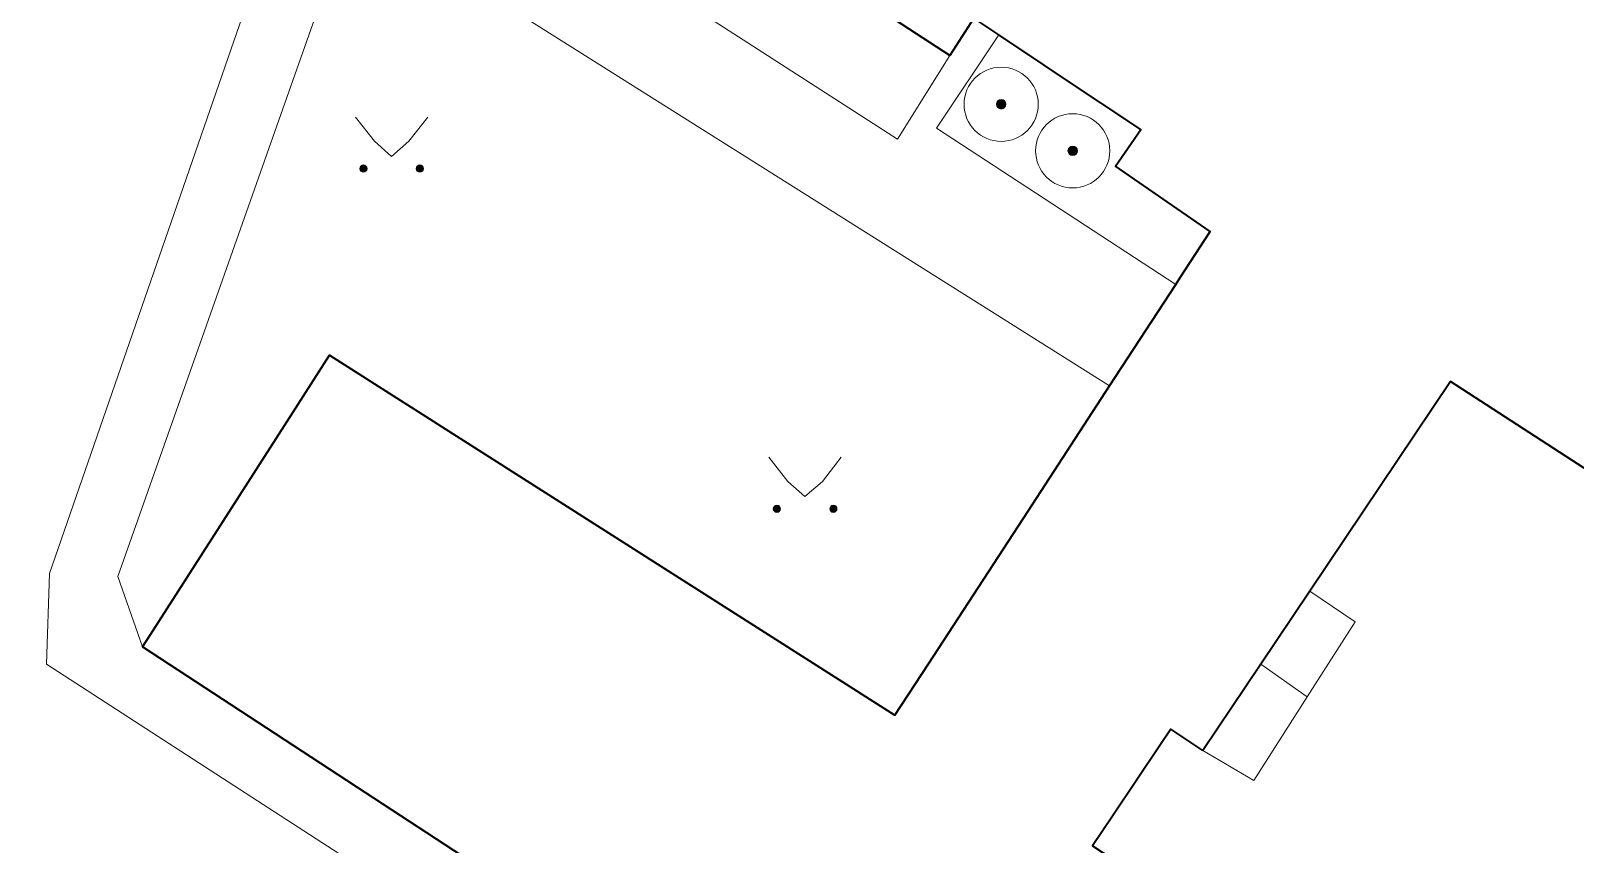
# Model space of a CAD drawing. Extents: x 1000 to 4000, y -5000 to -1000.
# Drawn here: x 1504.07 to 1545.7, y -4572.78 to -4550.85 of the extents above; entities that cross this region are included whole.
import ezdxf

# ---------------------------------------------------------------- set-up
doc = ezdxf.new("R2010")
doc.units = 0
doc.header["$MEASUREMENT"] = 0
for name, color, linetype in [('СЛОЙ_24', 7, 'CONTINUOUS'), ('СЛОЙ_41', 7, 'CONTINUOUS'), ('СЛОЙ_6', 7, 'CONTINUOUS'), ('СЛОЙ_7', 7, 'CONTINUOUS')]:
    doc.layers.add(name, color=color, linetype=linetype)

msp = doc.modelspace()

# ---------------------------------------------------------------- linework, layer by layer
at = {"layer": 'СЛОЙ_24', "color": 253, "linetype": 'Continuous', "lineweight": 0}
for points in [[(1504.489, -4567.929), (1504.569, -4565.481), (1511.545, -4545.331)], [(1528.842, -4551.518), (1527.43, -4553.77), (1513.92, -4545.066)], [(1507.077, -4567.46), (1506.415, -4565.561), (1512.756, -4547.576), (1533.153, -4560.423)], [(1492.369, -4558.535), (1480.329, -4577.564), (1481.533, -4580.214), (1498.148, -4585.192), (1510.429, -4577.885), (1512.676, -4576.199), (1513.8, -4573.951), (1504.489, -4567.929)]]:
    msp.add_lwpolyline(points, dxfattribs=at)
at = {"layer": 'СЛОЙ_41', "color": 253, "linetype": 'Continuous', "lineweight": 0}
for p, q in [((1512.82, -4553.178), (1513.33, -4553.828)), ((1514.77, -4553.178), (1514.26, -4553.828)), ((1513.33, -4553.828), (1513.79, -4554.238)), ((1514.26, -4553.828), (1513.79, -4554.238)), ((1523.969, -4562.347), (1524.479, -4562.997)), ((1525.919, -4562.347), (1525.409, -4562.997)), ((1524.479, -4562.997), (1524.939, -4563.407)), ((1525.409, -4562.997), (1524.939, -4563.407))]:
    msp.add_line(p, q, dxfattribs=at)
for centre in [(1513.034, -4554.566), (1514.555, -4554.566), (1524.183, -4563.735), (1525.704, -4563.735)]:
    msp.add_circle(centre, 0.0976, dxfattribs=at)
for points in [[(1512.938, -4554.585), (1512.936, -4554.566), (1512.938, -4554.547)], [(1512.943, -4554.603), (1512.938, -4554.547), (1512.943, -4554.529)], [(1512.938, -4554.585), (1512.938, -4554.547), (1512.943, -4554.603)], [(1512.952, -4554.62), (1512.943, -4554.529), (1512.952, -4554.512)], [(1512.943, -4554.603), (1512.943, -4554.529), (1512.952, -4554.62)], [(1512.965, -4554.635), (1512.952, -4554.512), (1512.965, -4554.497)], [(1512.952, -4554.62), (1512.952, -4554.512), (1512.965, -4554.635)], [(1512.979, -4554.647), (1512.965, -4554.497), (1512.979, -4554.485)], [(1512.965, -4554.635), (1512.965, -4554.497), (1512.979, -4554.647)], [(1512.996, -4554.656), (1512.979, -4554.485), (1512.996, -4554.476)], [(1512.979, -4554.647), (1512.979, -4554.485), (1512.996, -4554.656)], [(1513.015, -4554.662), (1512.996, -4554.476), (1513.015, -4554.47)], [(1512.996, -4554.656), (1512.996, -4554.476), (1513.015, -4554.662)], [(1513.034, -4554.664), (1513.015, -4554.47), (1513.034, -4554.468)], [(1513.015, -4554.662), (1513.015, -4554.47), (1513.034, -4554.664)], [(1514.459, -4554.585), (1514.457, -4554.566), (1514.459, -4554.547)], [(1514.464, -4554.603), (1514.459, -4554.547), (1514.464, -4554.529)], [(1514.459, -4554.585), (1514.459, -4554.547), (1514.464, -4554.603)], [(1514.473, -4554.62), (1514.464, -4554.529), (1514.473, -4554.512)], [(1514.464, -4554.603), (1514.464, -4554.529), (1514.473, -4554.62)], [(1514.486, -4554.635), (1514.473, -4554.512), (1514.486, -4554.497)], [(1514.473, -4554.62), (1514.473, -4554.512), (1514.486, -4554.635)], [(1514.5, -4554.647), (1514.486, -4554.497), (1514.5, -4554.485)], [(1514.486, -4554.635), (1514.486, -4554.497), (1514.5, -4554.647)], [(1514.517, -4554.656), (1514.5, -4554.485), (1514.517, -4554.476)], [(1514.5, -4554.647), (1514.5, -4554.485), (1514.517, -4554.656)], [(1514.536, -4554.662), (1514.517, -4554.476), (1514.536, -4554.47)], [(1514.517, -4554.656), (1514.517, -4554.476), (1514.536, -4554.662)], [(1514.555, -4554.664), (1514.536, -4554.47), (1514.555, -4554.468)], [(1514.536, -4554.662), (1514.536, -4554.47), (1514.555, -4554.664)], [(1524.087, -4563.754), (1524.085, -4563.735), (1524.087, -4563.716)], [(1524.092, -4563.772), (1524.087, -4563.716), (1524.092, -4563.698)], [(1524.087, -4563.754), (1524.087, -4563.716), (1524.092, -4563.772)], [(1524.101, -4563.789), (1524.092, -4563.698), (1524.101, -4563.681)], [(1524.092, -4563.772), (1524.092, -4563.698), (1524.101, -4563.789)], [(1524.114, -4563.804), (1524.101, -4563.681), (1524.114, -4563.666)], [(1524.101, -4563.789), (1524.101, -4563.681), (1524.114, -4563.804)], [(1524.128, -4563.816), (1524.114, -4563.666), (1524.128, -4563.654)], [(1524.114, -4563.804), (1524.114, -4563.666), (1524.128, -4563.816)], [(1524.145, -4563.825), (1524.128, -4563.654), (1524.145, -4563.645)], [(1524.128, -4563.816), (1524.128, -4563.654), (1524.145, -4563.825)], [(1524.164, -4563.831), (1524.145, -4563.645), (1524.164, -4563.639)], [(1524.145, -4563.825), (1524.145, -4563.645), (1524.164, -4563.831)], [(1524.183, -4563.833), (1524.164, -4563.639), (1524.183, -4563.637)], [(1524.164, -4563.831), (1524.164, -4563.639), (1524.183, -4563.833)], [(1525.608, -4563.754), (1525.606, -4563.735), (1525.608, -4563.716)], [(1525.613, -4563.772), (1525.608, -4563.716), (1525.613, -4563.698)], [(1525.608, -4563.754), (1525.608, -4563.716), (1525.613, -4563.772)], [(1525.622, -4563.789), (1525.613, -4563.698), (1525.622, -4563.681)], [(1525.613, -4563.772), (1525.613, -4563.698), (1525.622, -4563.789)], [(1525.635, -4563.804), (1525.622, -4563.681), (1525.635, -4563.666)], [(1525.622, -4563.789), (1525.622, -4563.681), (1525.635, -4563.804)], [(1525.649, -4563.816), (1525.635, -4563.666), (1525.649, -4563.654)], [(1525.635, -4563.804), (1525.635, -4563.666), (1525.649, -4563.816)], [(1525.666, -4563.825), (1525.649, -4563.654), (1525.666, -4563.645)], [(1525.649, -4563.816), (1525.649, -4563.654), (1525.666, -4563.825)], [(1525.685, -4563.831), (1525.666, -4563.645), (1525.685, -4563.639)], [(1525.666, -4563.825), (1525.666, -4563.645), (1525.685, -4563.831)], [(1525.704, -4563.833), (1525.685, -4563.639), (1525.704, -4563.637)], [(1525.685, -4563.831), (1525.685, -4563.639), (1525.704, -4563.833)]]:
    msp.add_solid(points, dxfattribs=at)
at = {"layer": 'СЛОЙ_41', "color": 253, "linetype": 'Continuous', "lineweight": 0, "extrusion": (0, 0, -1)}
for points in [[(-1513.034, -4554.664), (-1513.034, -4554.468), (-1513.053, -4554.662)], [(-1513.053, -4554.662), (-1513.034, -4554.468), (-1513.053, -4554.47)], [(-1513.053, -4554.662), (-1513.053, -4554.47), (-1513.071, -4554.656)], [(-1513.071, -4554.656), (-1513.053, -4554.47), (-1513.071, -4554.476)], [(-1513.071, -4554.656), (-1513.071, -4554.476), (-1513.088, -4554.647)], [(-1513.088, -4554.647), (-1513.071, -4554.476), (-1513.088, -4554.485)], [(-1513.088, -4554.647), (-1513.088, -4554.485), (-1513.103, -4554.635)], [(-1513.103, -4554.635), (-1513.088, -4554.485), (-1513.103, -4554.497)], [(-1513.103, -4554.635), (-1513.103, -4554.497), (-1513.115, -4554.62)], [(-1513.115, -4554.62), (-1513.103, -4554.497), (-1513.115, -4554.512)], [(-1513.115, -4554.62), (-1513.115, -4554.512), (-1513.124, -4554.603)], [(-1513.124, -4554.603), (-1513.115, -4554.512), (-1513.124, -4554.529)], [(-1513.124, -4554.603), (-1513.124, -4554.529), (-1513.129, -4554.585)], [(-1513.129, -4554.585), (-1513.124, -4554.529), (-1513.129, -4554.547)], [(-1513.129, -4554.585), (-1513.129, -4554.547), (-1513.131, -4554.566)], [(-1514.555, -4554.664), (-1514.555, -4554.468), (-1514.574, -4554.662)], [(-1514.574, -4554.662), (-1514.555, -4554.468), (-1514.574, -4554.47)], [(-1514.574, -4554.662), (-1514.574, -4554.47), (-1514.592, -4554.656)], [(-1514.592, -4554.656), (-1514.574, -4554.47), (-1514.592, -4554.476)], [(-1514.592, -4554.656), (-1514.592, -4554.476), (-1514.609, -4554.647)], [(-1514.609, -4554.647), (-1514.592, -4554.476), (-1514.609, -4554.485)], [(-1514.609, -4554.647), (-1514.609, -4554.485), (-1514.624, -4554.635)], [(-1514.624, -4554.635), (-1514.609, -4554.485), (-1514.624, -4554.497)], [(-1514.624, -4554.635), (-1514.624, -4554.497), (-1514.636, -4554.62)], [(-1514.636, -4554.62), (-1514.624, -4554.497), (-1514.636, -4554.512)], [(-1514.636, -4554.62), (-1514.636, -4554.512), (-1514.645, -4554.603)], [(-1514.645, -4554.603), (-1514.636, -4554.512), (-1514.645, -4554.529)], [(-1514.645, -4554.603), (-1514.645, -4554.529), (-1514.65, -4554.585)], [(-1514.65, -4554.585), (-1514.645, -4554.529), (-1514.65, -4554.547)], [(-1514.65, -4554.585), (-1514.65, -4554.547), (-1514.652, -4554.566)], [(-1524.183, -4563.833), (-1524.183, -4563.637), (-1524.202, -4563.831)], [(-1524.202, -4563.831), (-1524.183, -4563.637), (-1524.202, -4563.639)], [(-1524.202, -4563.831), (-1524.202, -4563.639), (-1524.22, -4563.825)], [(-1524.22, -4563.825), (-1524.202, -4563.639), (-1524.22, -4563.645)], [(-1524.22, -4563.825), (-1524.22, -4563.645), (-1524.237, -4563.816)], [(-1524.237, -4563.816), (-1524.22, -4563.645), (-1524.237, -4563.654)], [(-1524.237, -4563.816), (-1524.237, -4563.654), (-1524.252, -4563.804)], [(-1524.252, -4563.804), (-1524.237, -4563.654), (-1524.252, -4563.666)], [(-1524.252, -4563.804), (-1524.252, -4563.666), (-1524.264, -4563.789)], [(-1524.264, -4563.789), (-1524.252, -4563.666), (-1524.264, -4563.681)], [(-1524.264, -4563.789), (-1524.264, -4563.681), (-1524.273, -4563.772)], [(-1524.273, -4563.772), (-1524.264, -4563.681), (-1524.273, -4563.698)], [(-1524.273, -4563.772), (-1524.273, -4563.698), (-1524.278, -4563.754)], [(-1524.278, -4563.754), (-1524.273, -4563.698), (-1524.278, -4563.716)], [(-1524.278, -4563.754), (-1524.278, -4563.716), (-1524.28, -4563.735)], [(-1525.704, -4563.833), (-1525.704, -4563.637), (-1525.723, -4563.831)], [(-1525.723, -4563.831), (-1525.704, -4563.637), (-1525.723, -4563.639)], [(-1525.723, -4563.831), (-1525.723, -4563.639), (-1525.741, -4563.825)], [(-1525.741, -4563.825), (-1525.723, -4563.639), (-1525.741, -4563.645)], [(-1525.741, -4563.825), (-1525.741, -4563.645), (-1525.758, -4563.816)], [(-1525.758, -4563.816), (-1525.741, -4563.645), (-1525.758, -4563.654)], [(-1525.758, -4563.816), (-1525.758, -4563.654), (-1525.773, -4563.804)], [(-1525.773, -4563.804), (-1525.758, -4563.654), (-1525.773, -4563.666)], [(-1525.773, -4563.804), (-1525.773, -4563.666), (-1525.785, -4563.789)], [(-1525.785, -4563.789), (-1525.773, -4563.666), (-1525.785, -4563.681)], [(-1525.785, -4563.789), (-1525.785, -4563.681), (-1525.794, -4563.772)], [(-1525.794, -4563.772), (-1525.785, -4563.681), (-1525.794, -4563.698)], [(-1525.794, -4563.772), (-1525.794, -4563.698), (-1525.799, -4563.754)], [(-1525.799, -4563.754), (-1525.794, -4563.698), (-1525.799, -4563.716)], [(-1525.799, -4563.754), (-1525.799, -4563.716), (-1525.801, -4563.735)]]:
    msp.add_solid(points, dxfattribs=at)
at = {"layer": 'СЛОЙ_6', "color": 253, "linetype": 'Continuous', "lineweight": 40}
for points in [[(1528.842, -4551.518), (1518.281, -4544.646), (1518.449, -4544.389), (1520.221, -4541.676), (1521.066, -4540.383), (1522.654, -4537.952), (1523.352, -4536.883), (1524.728, -4537.777)], [(1530.164, -4550.959), (1530.143, -4550.944), (1529.496, -4550.513), (1528.842, -4551.518)], [(1534.935, -4557.688), (1535.056, -4557.504), (1535.867, -4556.26), (1533.313, -4554.504), (1533.993, -4553.515), (1531.885, -4552.108), (1531.386, -4551.775), (1530.164, -4550.959)], [(1533.153, -4560.423), (1534.935, -4557.688)], [(1507.077, -4567.46), (1507.292, -4567.126), (1511.126, -4561.141), (1512.115, -4559.599), (1527.366, -4569.301), (1528.269, -4567.915), (1530.963, -4563.782), (1533.153, -4560.423)], [(1550.191, -4565.395), (1542.346, -4560.301), (1538.549, -4565.958)], [(1538.549, -4565.958), (1538.548, -4565.959), (1537.21, -4567.952), (1535.665, -4570.253)], [(1517.541, -4574.297), (1517.399, -4574.204), (1507.077, -4567.46)], [(1535.665, -4570.253), (1534.805, -4569.676), (1534.507, -4570.12), (1533.233, -4572.018), (1532.691, -4572.825), (1541.429, -4578.556)]]:
    msp.add_lwpolyline(points, dxfattribs=at)
at = {"layer": 'СЛОЙ_7', "color": 253, "linetype": 'Continuous', "lineweight": 0}
for p, q in [((1530.164, -4550.959), (1528.481, -4553.48)), ((1534.935, -4557.688), (1528.481, -4553.48)), ((1539.775, -4566.783), (1538.549, -4565.958)), ((1538.481, -4568.805), (1539.775, -4566.783)), ((1538.481, -4568.805), (1537.227, -4567.927)), ((1537.041, -4571.057), (1538.481, -4568.805)), ((1535.665, -4570.253), (1537.041, -4571.057))]:
    msp.add_line(p, q, dxfattribs=at)
for centre, radius in [((1530.229, -4552.832), 1), ((1530.229, -4552.832), 0.127), ((1532.157, -4554.085), 1), ((1532.157, -4554.085), 0.127)]:
    msp.add_circle(centre, radius, dxfattribs=at)
for points in [[(1530.104, -4552.857), (1530.102, -4552.832), (1530.104, -4552.807)], [(1530.112, -4552.881), (1530.104, -4552.807), (1530.112, -4552.783)], [(1530.104, -4552.857), (1530.104, -4552.807), (1530.112, -4552.881)], [(1530.123, -4552.903), (1530.112, -4552.783), (1530.123, -4552.761)], [(1530.112, -4552.881), (1530.112, -4552.783), (1530.123, -4552.903)], [(1530.139, -4552.922), (1530.123, -4552.761), (1530.139, -4552.742)], [(1530.123, -4552.903), (1530.123, -4552.761), (1530.139, -4552.922)], [(1530.159, -4552.938), (1530.139, -4552.742), (1530.159, -4552.726)], [(1530.139, -4552.922), (1530.139, -4552.742), (1530.159, -4552.938)], [(1530.181, -4552.95), (1530.159, -4552.726), (1530.181, -4552.714)], [(1530.159, -4552.938), (1530.159, -4552.726), (1530.181, -4552.95)], [(1530.205, -4552.957), (1530.181, -4552.714), (1530.205, -4552.707)], [(1530.181, -4552.95), (1530.181, -4552.714), (1530.205, -4552.957)], [(1530.229, -4552.96), (1530.205, -4552.707), (1530.229, -4552.705)], [(1530.205, -4552.957), (1530.205, -4552.707), (1530.229, -4552.96)], [(1532.032, -4554.11), (1532.03, -4554.085), (1532.032, -4554.06)], [(1532.04, -4554.134), (1532.032, -4554.06), (1532.04, -4554.036)], [(1532.032, -4554.11), (1532.032, -4554.06), (1532.04, -4554.134)], [(1532.051, -4554.156), (1532.04, -4554.036), (1532.051, -4554.014)], [(1532.04, -4554.134), (1532.04, -4554.036), (1532.051, -4554.156)], [(1532.067, -4554.175), (1532.051, -4554.014), (1532.067, -4553.995)], [(1532.051, -4554.156), (1532.051, -4554.014), (1532.067, -4554.175)], [(1532.087, -4554.191), (1532.067, -4553.995), (1532.087, -4553.979)], [(1532.067, -4554.175), (1532.067, -4553.995), (1532.087, -4554.191)], [(1532.109, -4554.203), (1532.087, -4553.979), (1532.109, -4553.967)], [(1532.087, -4554.191), (1532.087, -4553.979), (1532.109, -4554.203)], [(1532.133, -4554.21), (1532.109, -4553.967), (1532.133, -4553.96)], [(1532.109, -4554.203), (1532.109, -4553.967), (1532.133, -4554.21)], [(1532.157, -4554.213), (1532.133, -4553.96), (1532.157, -4553.958)], [(1532.133, -4554.21), (1532.133, -4553.96), (1532.157, -4554.213)]]:
    msp.add_solid(points, dxfattribs=at)
at = {"layer": 'СЛОЙ_7', "color": 253, "linetype": 'Continuous', "lineweight": 0, "extrusion": (0, 0, -1)}
for points in [[(-1530.229, -4552.96), (-1530.229, -4552.705), (-1530.254, -4552.957)], [(-1530.254, -4552.957), (-1530.229, -4552.705), (-1530.254, -4552.707)], [(-1530.254, -4552.957), (-1530.254, -4552.707), (-1530.278, -4552.95)], [(-1530.278, -4552.95), (-1530.254, -4552.707), (-1530.278, -4552.714)], [(-1530.278, -4552.95), (-1530.278, -4552.714), (-1530.3, -4552.938)], [(-1530.3, -4552.938), (-1530.278, -4552.714), (-1530.3, -4552.726)], [(-1530.3, -4552.938), (-1530.3, -4552.726), (-1530.32, -4552.922)], [(-1530.32, -4552.922), (-1530.3, -4552.726), (-1530.32, -4552.742)], [(-1530.32, -4552.922), (-1530.32, -4552.742), (-1530.335, -4552.903)], [(-1530.335, -4552.903), (-1530.32, -4552.742), (-1530.335, -4552.761)], [(-1530.335, -4552.903), (-1530.335, -4552.761), (-1530.347, -4552.881)], [(-1530.347, -4552.881), (-1530.335, -4552.761), (-1530.347, -4552.783)], [(-1530.347, -4552.881), (-1530.347, -4552.783), (-1530.354, -4552.857)], [(-1530.354, -4552.857), (-1530.347, -4552.783), (-1530.354, -4552.807)], [(-1530.354, -4552.857), (-1530.354, -4552.807), (-1530.357, -4552.832)], [(-1532.157, -4554.213), (-1532.157, -4553.958), (-1532.182, -4554.21)], [(-1532.182, -4554.21), (-1532.157, -4553.958), (-1532.182, -4553.96)], [(-1532.182, -4554.21), (-1532.182, -4553.96), (-1532.206, -4554.203)], [(-1532.206, -4554.203), (-1532.182, -4553.96), (-1532.206, -4553.967)], [(-1532.206, -4554.203), (-1532.206, -4553.967), (-1532.228, -4554.191)], [(-1532.228, -4554.191), (-1532.206, -4553.967), (-1532.228, -4553.979)], [(-1532.228, -4554.191), (-1532.228, -4553.979), (-1532.248, -4554.175)], [(-1532.248, -4554.175), (-1532.228, -4553.979), (-1532.248, -4553.995)], [(-1532.248, -4554.175), (-1532.248, -4553.995), (-1532.263, -4554.156)], [(-1532.263, -4554.156), (-1532.248, -4553.995), (-1532.263, -4554.014)], [(-1532.263, -4554.156), (-1532.263, -4554.014), (-1532.275, -4554.134)], [(-1532.275, -4554.134), (-1532.263, -4554.014), (-1532.275, -4554.036)], [(-1532.275, -4554.134), (-1532.275, -4554.036), (-1532.282, -4554.11)], [(-1532.282, -4554.11), (-1532.275, -4554.036), (-1532.282, -4554.06)], [(-1532.282, -4554.11), (-1532.282, -4554.06), (-1532.285, -4554.085)]]:
    msp.add_solid(points, dxfattribs=at)

doc.saveas('drawing.dxf')
